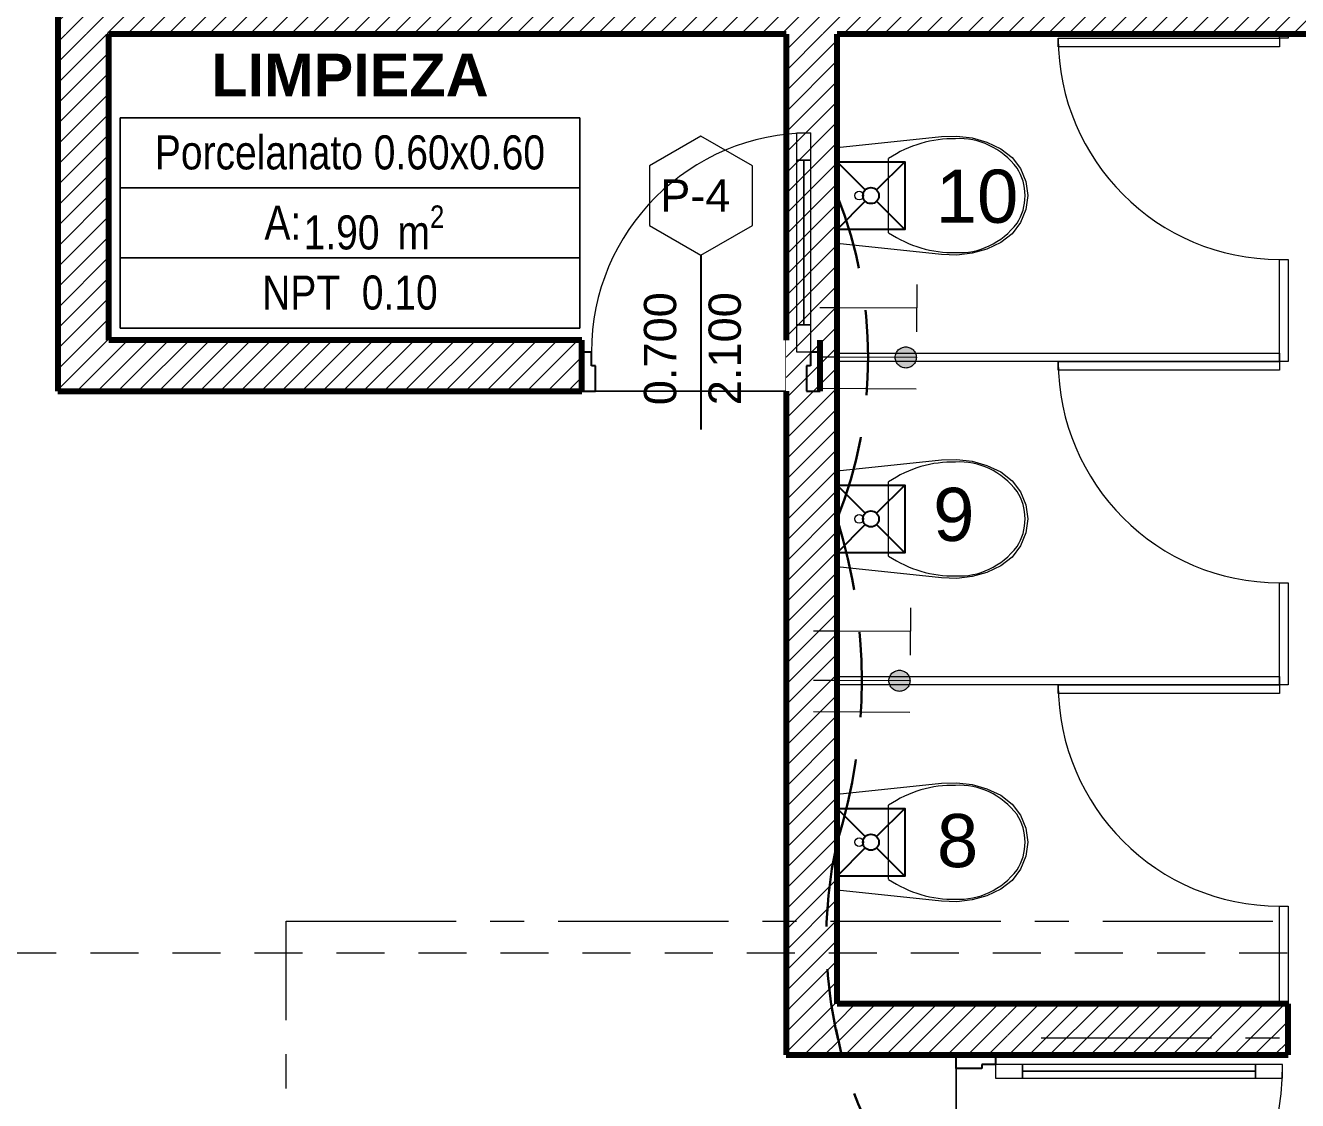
# Model space of a CAD drawing. Header units: inches. Extents: x -19 to 5698, y -728 to 92.
# Drawn here: x 45.585 to 49.323, y 16.966 to 20.125 of the extents above; entities that cross this region are included whole.
import ezdxf

# ---------------------------------------------------------------- set-up
doc = ezdxf.new("R2010")
doc.units = ezdxf.units.IN
doc.header["$MEASUREMENT"] = 0
doc.set_wipeout_variables(frame=1)
for name, pattern in [('HIDDEN', [0.375, 0.25, -0.125]), ('Hidden Line', [0.195611, 0.141111, -0.0545]), ('Punto & Raya', [0.65, 0.5, -0.075, 0, -0.075]), ('RAYITAS', [0.375, 0.25, -0.125]), ('Wipeout_Contour', [1, 0, -1])]:
    doc.linetypes.add(name, pattern=pattern)
for name, color, linetype, lineweight in [('00 conduct tomacorr', 120, 'HIDDEN', 30), ('00 IE LUZ EMERGENCIA', 253, 'Continuous', 0), ('T-TECHO-E', 150, 'Continuous', 20), ('TOMACORRIENTE', 22, 'RAYITAS', 9)]:
    doc.layers.add(name, color=color, linetype=linetype, lineweight=lineweight)
for name, color, linetype in [('02 _ ARQ _ ALB _ Ejes Generales', 251, 'Continuous'), ('02 _ ARQ _ ZON _ Espacio.3D', 7, 'Continuous'), ('08 _ STR _ EXT _ 09 Vigas', 251, 'Continuous'), ('08 _ STR _ EXT _ 10 Vereda Exterior', 7, 'Continuous'), ('Estructura - 04 MURO', 7, 'Continuous'), ('Fluxometro E. Baño', 140, 'Continuous'), ('Fluxometro E. Mingitorio', 117, 'Continuous'), ('Interior - Sanitarios', 7, 'Continuous'), ('Marcador - Secciones', 7, 'Continuous')]:
    doc.layers.add(name, color=color, linetype=linetype)
doc.styles.add('Annotative', font='arial.ttf')
doc.styles.add('Estilo_Generado_4', font='swisse.ttf')
doc.styles.add('Estilo_Generado_8', font='arialbd.ttf')
doc.styles.add('Estilo_Generado_9', font='ARIALN.TTF')
pattern_1 = [(45, (0, 0), (-0.030052038, 0.030052038), [])]

# ---------------------------------------------------------------- blocks, each defined once
blk = doc.blocks.new('Flux E Baño')
at = {"layer": 'Fluxometro E. Baño'}
for p, q in [((-0.075, 0.15), (-0.0126, 0.0876)), ((0.075, 0.15), (0.0126, 0.0876)), ((-0.0126, 0.0624), (-0.075, 0)), ((0.0126, 0.0624), (0.075, 0))]:
    blk.add_line(p, q, dxfattribs=at)
blk.add_lwpolyline([(-0.075, 0.15), (0.075, 0.15), (0.075, 0), (-0.075, 0)], close=True, dxfattribs=at)
at = {"layer": 'Fluxometro E. Baño', "color": 242, "true_color": 0xcd2027}
blk.add_circle((0, 0.075), 0.0178, dxfattribs=at)
blk = doc.blocks.new('a')
at = {"layer": 'TOMACORRIENTE', "ltscale": 0.05}
h = blk.add_hatch(color=4, dxfattribs=at)
edge = h.paths.add_edge_path()
edge.add_arc((0, 0.0752), 0.0211, 0, 360)
at = {"layer": 'TOMACORRIENTE', "color": 4}
for p, q in [((-0.1455, 0.0963), (-0.0515, 0.0963)), ((-0.0985, 0.0963), (-0.0985, -0.0966)), ((0, 0.0963), (0, -0.0963)), ((0.0623, -0.0963), (0.0623, 0.0963))]:
    blk.add_line(p, q, dxfattribs=at)
blk.add_circle((0, 0.0752), 0.0211, dxfattribs=at)
blk = doc.blocks.new('CABLE 3FACE')
at = {"layer": 'T-TECHO-E', "rotation": 59.94170052614085}
blk.add_blockref('a', (0, 0), dxfattribs=at)

msp = doc.modelspace()

# ---------------------------------------------------------------- hatches: boundary and pattern name
at = {"layer": '08 _ STR _ EXT _ 10 Vereda Exterior', "linetype": 'Continuous', "lineweight": 13}
h = msp.add_hatch(dxfattribs=at)
h.set_pattern_fill('RETÍCULA_100X100_0002', color=251, style=0, pattern_type=2)
h.set_pattern_definition([(360, (3.7574, 18.3027), (0, 2.53199), []), (90, (3.7574, 18.3027), (-3.6, 0), [])])
h.paths.add_polyline_path([(2.17, 3.6213), (4.2913, 1.5), (9.32, 1.5), (9.32, 6.5), (40.52, 6.5), (40.52, 1.5), (52.92, 1.5), (52.92, 19.0859), (51.57, 19.0859), (51.57, 7.2), (9.07, 7.2), (9.07, 7.85), (6.5201, 7.85, -0.414214), (6.2701, 8.1), (6.2701, 8.85, -0.414213), (6.5201, 9.1), (9.07, 9.1), (9.07, 12), (6.5201, 12, -0.414214), (6.2701, 12.25), (6.2701, 13, -0.414213), (6.5201, 13.25), (9.07, 13.25), (9.07, 16.15), (6.5201, 16.15, -0.414214), (6.2701, 16.4), (6.2701, 17.15, -0.414213), (6.5201, 17.4), (8.77, 17.4), (8.7706, 21.0499), (2.17, 21.0499)])

# ---------------------------------------------------------------- linework, layer by layer
at = {"layer": '02 _ ARQ _ ZON _ Espacio.3D', "color": 251, "linetype": 'Continuous', "lineweight": 13}
for p, q in [((47.2136, 19.8534), (45.8633, 19.8534)), ((45.8633, 19.8534), (45.8633, 19.2358)), ((45.8633, 19.8534), (47.2136, 19.8534)), ((45.8633, 19.6476), (45.8633, 19.8534)), ((47.2136, 19.2358), (47.2136, 19.8534)), ((47.2136, 19.8534), (47.2136, 19.6476)), ((47.2136, 19.6476), (45.8633, 19.6476)), ((45.8633, 19.6476), (47.2136, 19.6476)), ((45.8633, 19.4417), (45.8633, 19.6476)), ((47.2136, 19.6476), (47.2136, 19.4417)), ((47.2136, 19.4417), (45.8633, 19.4417)), ((45.8633, 19.4417), (47.2136, 19.4417)), ((45.8633, 19.2358), (45.8633, 19.4417)), ((47.2136, 19.4417), (47.2136, 19.2358)), ((45.8633, 19.2358), (47.2136, 19.2358)), ((47.2136, 19.2358), (45.8633, 19.2358))]:
    msp.add_line(p, q, dxfattribs=at)
at = {"layer": '02 _ ARQ _ ZON _ Espacio.3D', "color": 254, "linetype": 'Continuous', "lineweight": 0, "flags": 128}
msp.add_lwpolyline([(37.77, 7.45), (43.67, 7.45), (43.67, 7.7), (44.07, 7.7), (44.07, 8.1), (44.32, 8.1), (44.32, 16.1), (44.07, 16.1), (44.07, 16.9), (43.47, 16.9), (43.47, 17.4), (44.57, 17.4), (44.57, 16.25), (45.7699, 16.25), (45.7699, 15.5372), (47.42, 15.5372), (47.42, 15.1937), (48.32, 15.1937), (48.32, 15.5372), (48.32, 17.1), (47.82, 17.1), (47.82, 19.05), (45.6803, 19.05), (45.6803, 20.35)], dxfattribs=at)
at = {"layer": '02 _ ARQ _ ZON _ Espacio.3D', "color": 9, "linetype": 'Continuous', "lineweight": 5, "flags": 128}
for points in [[(45.8303, 20.1), (45.8303, 19.2), (47.12, 19.2), (47.12, 19.05), (47.82, 19.05), (47.82, 20.1)], [(47.97, 20.1), (47.97, 17.2499), (49.295, 17.2499), (49.295, 17.0999), (48.32, 17.0999), (48.32, 16.1999), (51.32, 16.1999), (51.32, 16.4), (51.07, 16.4), (51.07, 16.9), (50.57, 16.9), (50.57, 17.4), (51.32, 17.4), (51.32, 20.1)]]:
    msp.add_lwpolyline(points, close=True, dxfattribs=at)
at = {"layer": 'Estructura - 04 MURO', "color": 152, "linetype": 'Continuous', "lineweight": 25}
msp.add_line((47.5699, 19.45), (47.5699, 18.9375), dxfattribs=at)
at = {"layer": 'Estructura - 04 MURO', "color": 165, "linetype": 'Continuous', "lineweight": 25}
for p, q in [((47.2479, 19.125), (47.2479, 19.165)), ((47.2599, 19.125), (47.2479, 19.125)), ((47.2599, 19.05), (47.2599, 19.125)), ((48.395, 17.0599), (48.32, 17.0599)), ((48.435, 17.0719), (48.395, 17.0719)), ((48.395, 17.0719), (48.395, 17.0599))]:
    msp.add_line(p, q, dxfattribs=at)
at = {"layer": 'Estructura - 04 MURO', "color": 165, "linetype": 'Continuous', "lineweight": 15}
for p, q in [((48.515, 17.0719), (48.435, 17.0719)), ((48.435, 17.0719), (48.435, 17.0319)), ((48.515, 17.0319), (48.515, 17.0719)), ((49.199, 17.0519), (48.515, 17.0519)), ((49.279, 17.0719), (49.199, 17.0719)), ((49.199, 17.0719), (49.199, 17.0319)), ((49.279, 17.0319), (49.279, 17.0719)), ((48.435, 17.0319), (48.515, 17.0319)), ((49.199, 17.0319), (49.279, 17.0319))]:
    msp.add_line(p, q, dxfattribs=at)
at = {"layer": 'Estructura - 04 MURO', "color": 251, "linetype": 'Continuous', "lineweight": 13, "flags": 128}
msp.add_lwpolyline([(47.5699, 19.8), (47.4184, 19.7125), (47.4184, 19.5375), (47.5699, 19.45), (47.7215, 19.5375), (47.7215, 19.7125)], close=True, dxfattribs=at)
at = {"layer": 'Estructura - 04 MURO', "color": 165, "linetype": 'Continuous', "lineweight": 15, "flags": 128}
for points in [[(49.199, 17.0719), (48.515, 17.0719), (48.515, 17.0519), (49.199, 17.0519)], [(49.199, 17.0519), (48.515, 17.0519), (48.515, 17.0319), (49.199, 17.0319)]]:
    msp.add_lwpolyline(points, close=True, dxfattribs=at)
at = {"layer": 'Estructura - 04 MURO', "color": 165, "linetype": 'Continuous', "lineweight": 15}
msp.add_arc((48.435, 17.0719), 0.844, 270.0004, 0.0004, dxfattribs=at)
at = {"layer": 'Interior - Sanitarios', "color": 251, "linetype": 'Continuous', "lineweight": 13}
for p, q in [((48.1214, 19.6249), (48.1214, 19.7339)), ((48.1214, 19.516), (48.1214, 19.6249)), ((48.1214, 18.6749), (48.1214, 18.7839)), ((48.1214, 18.566), (48.1214, 18.6749)), ((48.1214, 17.7249), (48.1214, 17.8339)), ((48.1214, 17.616), (48.1214, 17.7249))]:
    msp.add_line(p, q, dxfattribs=at)
at = {"layer": 'Interior - Sanitarios', "color": 175, "linetype": 'Continuous', "lineweight": 13}
for p, q in [((49.27, 19.1499), (49.27, 19.4374)), ((49.27, 19.4374), (49.295, 19.4374)), ((49.295, 19.4374), (49.295, 19.1499)), ((49.27, 19.1374), (49.27, 19.1499)), ((49.295, 19.1499), (49.295, 19.1374)), ((49.295, 19.1374), (49.27, 19.1374)), ((49.27, 18.1999), (49.27, 18.4874)), ((49.27, 18.4874), (49.295, 18.4874)), ((49.295, 18.4874), (49.295, 18.1999)), ((49.27, 18.1874), (49.27, 18.1999)), ((49.295, 18.1874), (49.27, 18.1874)), ((49.295, 18.1999), (49.295, 18.1874))]:
    msp.add_line(p, q, dxfattribs=at)
at = {"layer": 'Interior - Sanitarios', "color": 7, "linetype": 'Continuous', "lineweight": 13, "flags": 128}
for points in [[(49.27, 20.0624), (48.62, 20.0624), (48.62, 20.0874), (49.27, 20.0874)], [(49.27, 19.1124), (48.62, 19.1124), (48.62, 19.1374), (49.27, 19.1374)], [(49.27, 18.1624), (48.62, 18.1624), (48.62, 18.1874), (49.27, 18.1874)]]:
    msp.add_lwpolyline(points, close=True, dxfattribs=at)
at = {"layer": 'Interior - Sanitarios', "color": 175, "linetype": 'Continuous', "lineweight": 13, "flags": 128}
for points in [[(49.295, 20.0874), (49.27, 20.0874), (49.27, 20.0999), (49.295, 20.0999)], [(47.97, 19.1374), (47.97, 19.1624), (49.27, 19.1624), (49.27, 19.1374)], [(47.97, 18.1874), (47.97, 18.2124), (49.27, 18.2124), (49.27, 18.1874)], [(49.295, 17.2499), (49.27, 17.2499), (49.27, 17.5374), (49.295, 17.5374)]]:
    msp.add_lwpolyline(points, close=True, dxfattribs=at)
at = {"layer": 'Interior - Sanitarios', "color": 251, "linetype": 'Continuous', "lineweight": 13, "flags": 128}
for points in [[(48.3667, 19.7944), (48.4102, 19.7819), (48.4513, 19.7629), (48.4839, 19.7373), (48.5088, 19.7043), (48.5245, 19.666), (48.53, 19.6249), (48.5245, 19.5839), (48.5088, 19.5456), (48.4839, 19.5125), (48.4513, 19.4869), (48.4102, 19.4679), (48.3667, 19.4555), (48.3218, 19.45), (48.2766, 19.4516), (47.97, 19.484), (47.97, 19.7659), (48.2766, 19.7983), (48.3218, 19.7998)], [(48.3667, 18.8444), (48.4102, 18.8319), (48.4513, 18.8129), (48.4839, 18.7873), (48.5088, 18.7543), (48.5245, 18.716), (48.53, 18.6749), (48.5245, 18.6339), (48.5088, 18.5956), (48.4839, 18.5625), (48.4513, 18.5369), (48.4102, 18.5179), (48.3667, 18.5055), (48.3218, 18.5), (48.2766, 18.5016), (47.97, 18.534), (47.97, 18.8159), (48.2766, 18.8483), (48.3218, 18.8498)], [(48.3667, 17.8944), (48.4102, 17.8819), (48.4513, 17.8629), (48.4839, 17.8373), (48.5088, 17.8043), (48.5245, 17.766), (48.53, 17.7249), (48.5245, 17.6839), (48.5088, 17.6456), (48.4839, 17.6125), (48.4513, 17.5869), (48.4102, 17.5679), (48.3667, 17.5555), (48.3218, 17.55), (48.2766, 17.5516), (47.97, 17.584), (47.97, 17.8659), (48.2766, 17.8983), (48.3218, 17.8998)]]:
    msp.add_lwpolyline(points, close=True, dxfattribs=at)
at = {"layer": 'Interior - Sanitarios', "color": 251, "linetype": 'Continuous', "lineweight": 13}
for centre in [(48.035, 19.6249), (48.035, 18.6749), (48.035, 17.7249)]:
    msp.add_circle(centre, 0.0127, dxfattribs=at)
at = {"layer": 'Interior - Sanitarios', "color": 7, "linetype": 'Continuous', "lineweight": 13}
for centre in [(49.27, 20.0874), (49.27, 19.1374), (49.27, 18.1874)]:
    msp.add_arc(centre, 0.65, 180, 270, dxfattribs=at)
at = {"layer": 'Interior - Sanitarios', "color": 251, "linetype": 'Continuous', "lineweight": 13}
for centre, major_axis, start_param, end_param in [((48.3094, 19.3668), (0, 0.4253), 6.259569, 6.81259), ((48.3307, 19.5355), (0, 0.2569), 5.438328, 6.338917), ((48.4011, 19.6241), (0, 0.1385), 4.71825, 5.344893), ((48.4011, 19.6257), (0, 0.1385), 4.079884, 4.706528), ((48.3094, 19.883), (0, 0.4253), 2.61219, 3.165211), ((48.3307, 19.7144), (0, 0.2569), 3.085865, 3.986454), ((48.3094, 18.4168), (0, 0.4253), 6.259569, 6.81259), ((48.3307, 18.5855), (0, 0.2569), 5.438328, 6.338917), ((48.4011, 18.6741), (0, 0.1385), 4.71825, 5.344893), ((48.4011, 18.6757), (0, 0.1385), 4.079884, 4.706528), ((48.3307, 18.7644), (0, 0.2569), 3.085865, 3.986454), ((48.3094, 18.933), (0, 0.4253), 2.61219, 3.165211), ((48.3094, 17.4668), (0, 0.4253), 6.259569, 6.81259), ((48.3307, 17.6355), (0, 0.2569), 5.438328, 6.338917), ((48.4011, 17.7241), (0, 0.1385), 4.71825, 5.344893), ((48.4011, 17.7257), (0, 0.1385), 4.079884, 4.706528), ((48.3094, 17.983), (0, 0.4253), 2.61219, 3.165211), ((48.3307, 17.8144), (0, 0.2569), 3.085865, 3.986454)]:
    msp.add_ellipse(centre, major_axis=major_axis, ratio=0.875546, start_param=start_param, end_param=end_param, dxfattribs=at)
at = {"layer": 'Marcador - Secciones', "color": 251, "linetype": 'Punto & Raya', "lineweight": 13, "true_color": 0x636466}
msp.add_line((46.3506, 10.0018), (46.3506, 17.4928), dxfattribs=at)

# ---------------------------------------------------------------- texts
at = {"layer": '00 IE LUZ EMERGENCIA', "style": 'Annotative'}
for tag, p in [('10', (48.2597, 19.5451)), ('9', (48.2522, 18.6102)), ('8', (48.2633, 17.6517))]:
    msp.add_attdef(tag, p, '', height=0.1562, dxfattribs=at)
at = {"layer": '02 _ ARQ _ ZON _ Espacio.3D', "color": 251, "lineweight": 25, "attachment_point": 2}
for s, insert, char_height, style in [('\\A1;{\\pqc;\\pt0;\\fArial|b1|i0|c0|p34;LIMPIEZA}', (46.5384, 20.0419), 0.125, 'Estilo_Generado_8'), ('\\A1;{\\pqc;\\pt0;\\fArial|b1|i0|c0|p34;}', (46.9367, 20.0704), 0.125, 'Estilo_Generado_8'), ('\\A1;{\\pqc;\\pt0;\\fArial Narrow|b0|i0|c0|p34;}', (45.9615, 19.8328), 0.1, 'Estilo_Generado_9'), ('\\A1;{\\pqc;\\pt0;\\fArial Narrow|b0|i0|c0|p34;Porcelanato 0.60x0.60}', (46.5384, 19.802), 0.1, 'Estilo_Generado_9'), ('\\A1;{\\pqc;\\pt0;\\fArial Narrow|b0|i0|c0|p34;A: }', (46.3413, 19.5957), 0.1, 'Estilo_Generado_9'), ('\\A1;{\\pqc;\\pt0,0.3;\\fArial Narrow|b0|i0|c0|p34;1.90\\fArial Narrow|b0|i0|c0|p34;\\A1{\\H.66x;\\S^  ;}\\fArial Narrow|b0|i0|c0|p34; m\\fArial Narrow|b0|i0|c0|p34;\\A1{\\H.66x;\\S2^  ;}}', (46.609, 19.5961), 0.1, 'Estilo_Generado_9'), ('\\A1;{\\pqc;\\pt0;\\fArial Narrow|b0|i0|c0|p34;}', (46.2787, 19.4211), 0.1, 'Estilo_Generado_9'), ('\\A1;{\\pqc;\\pt0;\\fArial Narrow|b0|i0|c0|p34;NPT  0.10}', (46.5384, 19.3902), 0.1, 'Estilo_Generado_9')]:
    msp.add_mtext(s, dxfattribs=dict(at, insert=insert, char_height=char_height, style=style))
at = {"layer": 'Estructura - 04 MURO', "color": 251, "lineweight": 25, "insert": (47.4501, 19.5775), "char_height": 0.095, "attachment_point": 7, "style": 'Estilo_Generado_4'}
msp.add_mtext('\\A1;{\\pql;\\pt0;\\fSwis721 Ex BT|b0|i0|c0|p34;P-4\\fSwis721 Ex BT|b0|i0|c0|p34;\\fSwis721 Ex BT|b0|i0|c0|p34;\\fSwis721 Ex BT|b0|i0|c0|p34;}', dxfattribs=at)
at = {"layer": 'Estructura - 04 MURO', "color": 251, "lineweight": 25, "char_height": 0.095, "attachment_point": 7, "rotation": 90, "style": 'Estilo_Generado_4'}
for s, insert in [('\\A1;{\\pql;\\pt0;\\fSwis721 Ex BT|b0|i0|c0|p34;0.700\\fSwis721 Ex BT|b0|i0|c0|p34;\\A1{\\H.66x;\\S^  ;}\\fSwis721 Ex BT|b0|i0|c0|p34;\\fSwis721 Ex BT|b0|i0|c0|p34;}', (47.5249, 19.0091)), ('\\A1;{\\pql;\\pt0;\\fSwis721 Ex BT|b0|i0|c0|p34;2.100\\fSwis721 Ex BT|b0|i0|c0|p34;\\A1{\\H.66x;\\S^  ;}\\fSwis721 Ex BT|b0|i0|c0|p34;\\fSwis721 Ex BT|b0|i0|c0|p34;}', (47.7149, 19.0091))]:
    msp.add_mtext(s, dxfattribs=dict(at, insert=insert))

# ---------------------------------------------------------------- next in the draw order: wipeouts: each hides what was drawn before it
at = {"color": 254, "linetype": 'Wipeout_Contour', "lineweight": 0, "ltscale": 148.168422}
msp.add_wipeout([(45.8303, 19.2), (45.6803, 19.05), (45.8303, 19.05)], dxfattribs=at).dxf.layer = 'Estructura - 04 MURO'
at = {"color": 254, "linetype": 'Wipeout_Contour', "lineweight": 0, "ltscale": 152.057372}
msp.add_wipeout([(47.97, 17.25), (47.82, 17.1), (47.97, 17.1)], dxfattribs=at).dxf.layer = 'Estructura - 04 MURO'
at = {"color": 254, "linetype": 'Wipeout_Contour', "lineweight": 0, "ltscale": 207.252359}
msp.add_wipeout([(48.47, 17.1), (49.295, 17.0999), (49.295, 17.2499), (48.47, 17.25)], dxfattribs=at).dxf.layer = 'Estructura - 04 MURO'

# ---------------------------------------------------------------- next in the draw order: hatches: boundary and pattern name
at = {"layer": 'Estructura - 04 MURO', "linetype": 'Continuous', "lineweight": 5}
h = msp.add_hatch(dxfattribs=at)
h.set_pattern_fill('LADRILLO_COMÚN_0002', color=250, style=0, pattern_type=2)
h.set_pattern_definition(pattern_1)
h.paths.add_polyline_path([(45.8303, 19.2), (45.6803, 19.05), (45.8303, 19.05)])
h = msp.add_hatch(dxfattribs=at)
h.set_pattern_fill('LADRILLO_COMÚN_0002', color=250, style=0, pattern_type=2)
h.set_pattern_definition(pattern_1)
h.paths.add_polyline_path([(47.97, 17.25), (47.82, 17.1), (47.97, 17.1)])
h = msp.add_hatch(dxfattribs=at)
h.set_pattern_fill('LADRILLO_COMÚN_0002', color=250, style=0, pattern_type=2)
h.set_pattern_definition(pattern_1)
h.paths.add_polyline_path([(48.47, 17.1), (49.295, 17.0999), (49.295, 17.2499), (48.47, 17.25)])

# ---------------------------------------------------------------- next in the draw order: linework, layer by layer
at = {"layer": '02 _ ARQ _ ALB _ Ejes Generales', "color": 251, "linetype": 'Punto & Raya', "lineweight": 13, "true_color": 0x636466}
msp.add_line((48.57, 17.15), (54.57, 17.15), dxfattribs=at)
at = {"layer": 'Estructura - 04 MURO', "color": 7, "linetype": 'Continuous', "lineweight": 80, "flags": 128}
for points in [[(49.295, 17.0999), (49.295, 17.2499)], [(48.47, 17.1), (49.295, 17.0999)]]:
    msp.add_lwpolyline(points, dxfattribs=at)

# ---------------------------------------------------------------- next in the draw order: wipeouts: each hides what was drawn before it
at = {"color": 254, "linetype": 'Wipeout_Contour', "lineweight": 0, "ltscale": 199.19448}
msp.add_wipeout([(45.8303, 19.2), (45.8303, 20.1), (45.6803, 20.1), (45.6803, 19.2)], dxfattribs=at).dxf.layer = 'Estructura - 04 MURO'
at = {"color": 254, "linetype": 'Wipeout_Contour', "lineweight": 0, "ltscale": 205.686737}
msp.add_wipeout([(47.97, 17.25), (47.97, 20.1), (47.82, 20.1), (47.82, 17.25)], dxfattribs=at).dxf.layer = 'Estructura - 04 MURO'

# ---------------------------------------------------------------- next in the draw order: hatches: boundary and pattern name
at = {"layer": 'Estructura - 04 MURO', "linetype": 'Continuous', "lineweight": 5}
h = msp.add_hatch(dxfattribs=at)
h.set_pattern_fill('LADRILLO_COMÚN_0002', color=250, style=0, pattern_type=2)
h.set_pattern_definition(pattern_1)
h.paths.add_polyline_path([(45.8303, 19.2), (45.8303, 20.1), (45.6803, 20.1), (45.6803, 19.2)])
h = msp.add_hatch(dxfattribs=at)
h.set_pattern_fill('LADRILLO_COMÚN_0002', color=250, style=0, pattern_type=2)
h.set_pattern_definition(pattern_1)
h.paths.add_polyline_path([(47.97, 17.25), (47.97, 20.1), (47.82, 20.1), (47.82, 17.25)])

# ---------------------------------------------------------------- next in the draw order: linework, layer by layer
at = {"layer": '00 conduct tomacorr'}
for centre, radius, start, end in [((46.7781, 19.15), 1.283, 338.2721, 21.727), ((46.4506, 18.1999), 1.5919, 342.6394, 17.3606)]:
    msp.add_arc(centre, radius, start, end, dxfattribs=at)
at = {"layer": '08 _ STR _ EXT _ 09 Vigas', "color": 251, "linetype": 'Hidden Line', "lineweight": 13, "true_color": 0x636466}
msp.add_line((44.57, 17.4), (51.07, 17.4), dxfattribs=at)
at = {"layer": 'Estructura - 04 MURO', "color": 165, "linetype": 'Continuous', "lineweight": 15}
for p, q in [((47.8519, 19.729), (47.8519, 19.809)), ((47.8519, 19.809), (47.8919, 19.809)), ((47.8919, 19.809), (47.8919, 19.729)), ((47.8919, 19.729), (47.8519, 19.729)), ((47.8719, 19.729), (47.8719, 19.245)), ((47.8519, 19.165), (47.8519, 19.245)), ((47.8519, 19.245), (47.8919, 19.245)), ((47.8919, 19.245), (47.8919, 19.165)), ((47.8919, 19.165), (47.8519, 19.165))]:
    msp.add_line(p, q, dxfattribs=at)
at = {"layer": 'Estructura - 04 MURO', "color": 7, "linetype": 'Continuous', "lineweight": 80}
for p, q in [((47.9199, 19.165), (47.9199, 19.2)), ((47.9199, 19.165), (47.9199, 19.2)), ((47.9199, 19.05), (47.9199, 19.165)), ((47.9199, 19.05), (47.9199, 19.165)), ((47.9199, 19.05), (47.9199, 19.165))]:
    msp.add_line(p, q, dxfattribs=at)
at = {"layer": 'Estructura - 04 MURO', "color": 165, "linetype": 'Continuous', "lineweight": 25}
for p, q in [((47.9199, 19.165), (47.8919, 19.165)), ((47.8919, 19.165), (47.8919, 19.125)), ((47.9199, 19.05), (47.9199, 19.165)), ((47.8919, 19.125), (47.8799, 19.125)), ((47.8799, 19.125), (47.8799, 19.05)), ((47.8799, 19.05), (47.9199, 19.05))]:
    msp.add_line(p, q, dxfattribs=at)
at = {"layer": 'Estructura - 04 MURO', "color": 7, "linetype": 'Continuous', "lineweight": 80, "flags": 128}
msp.add_lwpolyline([(47.82, 20.1), (47.82, 19.2)], dxfattribs=at)
at = {"layer": 'Estructura - 04 MURO', "color": 165, "linetype": 'Continuous', "lineweight": 15, "flags": 128}
for points in [[(47.8719, 19.729), (47.8719, 19.245), (47.8519, 19.245), (47.8519, 19.729)], [(47.8919, 19.729), (47.8919, 19.245), (47.8719, 19.245), (47.8719, 19.729)]]:
    msp.add_lwpolyline(points, close=True, dxfattribs=at)
at = {"layer": 'Estructura - 04 MURO', "color": 165, "linetype": 'Continuous', "lineweight": 15}
msp.add_arc((47.8919, 19.165), 0.644, 90, 180, dxfattribs=at)
at = {"layer": 'Marcador - Secciones', "color": 251, "linetype": 'Punto & Raya', "lineweight": 13, "true_color": 0x636466}
msp.add_line((46.3506, 17.4928), (56.7072, 17.4928), dxfattribs=at)

# ---------------------------------------------------------------- next in the draw order: block references
at = {"layer": '00 conduct tomacorr', "xscale": 1.47256122672843, "yscale": 1.47256122672843, "zscale": 1.47256122672843, "rotation": 209.7894777823319}
for p in [(48.0611, 19.15), (48.0425, 18.1999)]:
    msp.add_blockref('CABLE 3FACE', p, dxfattribs=at)
at = {"layer": 'Fluxometro E. Mingitorio', "xscale": 1.326124489380591, "yscale": 1.326124489380591, "zscale": 1.326124489380591}
for p in [(48.0694, 19.5255), (48.0694, 18.5755), (48.0694, 17.6255)]:
    msp.add_blockref('Flux E Baño', p, dxfattribs=at)

# ---------------------------------------------------------------- next in the draw order: wipeouts: each hides what was drawn before it
at = {"color": 254, "linetype": 'Wipeout_Contour', "lineweight": 0, "ltscale": 149.396167}
msp.add_wipeout([(45.6803, 19.2), (45.6803, 19.05), (45.8303, 19.2)], dxfattribs=at).dxf.layer = 'Estructura - 04 MURO'
at = {"color": 254, "linetype": 'Wipeout_Contour', "lineweight": 0, "ltscale": 153.245629}
msp.add_wipeout([(47.82, 17.1), (47.97, 17.25), (47.82, 17.25)], dxfattribs=at).dxf.layer = 'Estructura - 04 MURO'

# ---------------------------------------------------------------- next in the draw order: hatches: boundary and pattern name
at = {"layer": 'Estructura - 04 MURO', "linetype": 'Continuous', "lineweight": 5}
h = msp.add_hatch(dxfattribs=at)
h.set_pattern_fill('LADRILLO_COMÚN_0002', color=250, style=0, pattern_type=2)
h.set_pattern_definition(pattern_1)
h.paths.add_polyline_path([(45.6803, 19.2), (45.6803, 19.05), (45.8303, 19.2)])
h = msp.add_hatch(dxfattribs=at)
h.set_pattern_fill('LADRILLO_COMÚN_0002', color=250, style=0, pattern_type=2)
h.set_pattern_definition(pattern_1)
h.paths.add_polyline_path([(47.82, 17.1), (47.97, 17.25), (47.82, 17.25)])

# ---------------------------------------------------------------- next in the draw order: linework, layer by layer
at = {"layer": 'Estructura - 04 MURO', "color": 7, "linetype": 'Continuous', "lineweight": 80, "flags": 128}
for points in [[(45.6803, 20.1), (45.6803, 19.05)], [(45.8303, 19.2), (45.8303, 20.1)], [(47.97, 17.25), (47.97, 20.1)], [(45.6803, 19.05), (45.8303, 19.05)], [(47.82, 19.05), (47.82, 17.1)], [(47.82, 17.1), (47.97, 17.1)]]:
    msp.add_lwpolyline(points, dxfattribs=at)

# ---------------------------------------------------------------- next in the draw order: wipeouts: each hides what was drawn before it
at = {"color": 254, "linetype": 'Wipeout_Contour', "lineweight": 0, "ltscale": 150.217915}
msp.add_wipeout([(45.8303, 20.1), (45.6803, 20.35), (45.6803, 20.1)], dxfattribs=at).dxf.layer = 'Estructura - 04 MURO'
at = {"color": 254, "linetype": 'Wipeout_Contour', "lineweight": 0, "ltscale": 201.212615}
msp.add_wipeout([(47.2199, 19.2), (45.8303, 19.2), (45.8303, 19.05), (47.2199, 19.05)], dxfattribs=at).dxf.layer = 'Estructura - 04 MURO'
at = {"color": 254, "linetype": 'Wipeout_Contour', "lineweight": 0, "ltscale": 204.473865}
msp.add_wipeout([(48.32, 17.25), (47.97, 17.25), (47.97, 17.1), (48.32, 17.1)], dxfattribs=at).dxf.layer = 'Estructura - 04 MURO'

# ---------------------------------------------------------------- next in the draw order: hatches: boundary and pattern name
at = {"layer": 'Estructura - 04 MURO', "linetype": 'Continuous', "lineweight": 5}
h = msp.add_hatch(dxfattribs=at)
h.set_pattern_fill('LADRILLO_COMÚN_0002', color=250, style=0, pattern_type=2)
h.set_pattern_definition(pattern_1)
h.paths.add_polyline_path([(45.8303, 20.1), (45.6803, 20.35), (45.6803, 20.1)])
h = msp.add_hatch(dxfattribs=at)
h.set_pattern_fill('LADRILLO_COMÚN_0002', color=250, style=0, pattern_type=2)
h.set_pattern_definition(pattern_1)
h.paths.add_polyline_path([(47.2199, 19.2), (45.8303, 19.2), (45.8303, 19.05), (47.2199, 19.05)])
h = msp.add_hatch(dxfattribs=at)
h.set_pattern_fill('LADRILLO_COMÚN_0002', color=250, style=0, pattern_type=2)
h.set_pattern_definition(pattern_1)
h.paths.add_polyline_path([(48.32, 17.25), (47.97, 17.25), (47.97, 17.1), (48.32, 17.1)])

# ---------------------------------------------------------------- next in the draw order: linework, layer by layer
at = {"layer": 'Estructura - 04 MURO', "color": 7, "linetype": 'Continuous', "lineweight": 80}
for p, q in [((47.2199, 19.165), (47.2199, 19.2)), ((47.2199, 19.165), (47.2199, 19.2)), ((47.2199, 19.05), (47.2199, 19.165)), ((47.2199, 19.05), (47.2199, 19.165)), ((47.2199, 19.05), (47.2199, 19.165))]:
    msp.add_line(p, q, dxfattribs=at)
at = {"layer": 'Estructura - 04 MURO', "color": 165, "linetype": 'Continuous', "lineweight": 25}
for p, q in [((47.2479, 19.165), (47.2199, 19.165)), ((47.2199, 19.165), (47.2199, 19.05)), ((47.2199, 19.05), (47.2599, 19.05))]:
    msp.add_line(p, q, dxfattribs=at)
at = {"layer": 'Estructura - 04 MURO', "color": 7, "linetype": 'Continuous', "lineweight": 80, "flags": 128}
for points in [[(47.2199, 19.2), (45.8303, 19.2)], [(45.8303, 19.05), (47.2199, 19.05)], [(49.295, 17.2499), (47.97, 17.25)], [(47.97, 17.1), (48.32, 17.1)]]:
    msp.add_lwpolyline(points, dxfattribs=at)

# ---------------------------------------------------------------- next in the draw order: wipeouts: each hides what was drawn before it
at = {"color": 254, "linetype": 'Wipeout_Contour', "lineweight": 0, "ltscale": 210.020006}
msp.add_wipeout([(45.8303, 20.1), (51.07, 20.1), (51.07, 20.35), (45.8303, 20.35)], dxfattribs=at).dxf.layer = 'Estructura - 04 MURO'
at = {"color": 254, "linetype": 'Wipeout_Contour', "lineweight": 0, "ltscale": 205.417105}
msp.add_wipeout([(48.47, 17.25), (48.32, 17.25), (48.32, 17.1), (48.47, 17.1)], dxfattribs=at).dxf.layer = 'Estructura - 04 MURO'

# ---------------------------------------------------------------- next in the draw order: hatches: boundary and pattern name
at = {"layer": 'Estructura - 04 MURO', "linetype": 'Continuous', "lineweight": 5}
h = msp.add_hatch(dxfattribs=at)
h.set_pattern_fill('LADRILLO_COMÚN_0002', color=250, style=0, pattern_type=2)
h.set_pattern_definition(pattern_1)
h.paths.add_polyline_path([(45.8303, 20.1), (51.07, 20.1), (51.07, 20.35), (45.8303, 20.35)])
h = msp.add_hatch(dxfattribs=at)
h.set_pattern_fill('LADRILLO_COMÚN_0002', color=250, style=0, pattern_type=2)
h.set_pattern_definition(pattern_1)
h.paths.add_polyline_path([(48.47, 17.25), (48.32, 17.25), (48.32, 17.1), (48.47, 17.1)])

# ---------------------------------------------------------------- next in the draw order: linework, layer by layer
at = {"layer": 'Estructura - 04 MURO', "color": 7, "linetype": 'Continuous', "lineweight": 80}
msp.add_line((48.47, 17.25), (48.32, 17.25), dxfattribs=at)
at = {"layer": 'Estructura - 04 MURO', "color": 7, "linetype": 'Continuous', "lineweight": 80, "flags": 128}
msp.add_lwpolyline([(47.97, 20.1), (51.07, 20.1)], dxfattribs=at)

# ---------------------------------------------------------------- next in the draw order: wipeouts: each hides what was drawn before it
at = {"color": 254, "linetype": 'Wipeout_Contour', "lineweight": 0, "ltscale": 149.945834}
msp.add_wipeout([(45.8303, 20.35), (45.6803, 20.35), (45.8303, 20.1)], dxfattribs=at).dxf.layer = 'Estructura - 04 MURO'
at = {"color": 254, "linetype": 'Wipeout_Contour', "lineweight": 0, "ltscale": 205.29916}
msp.add_wipeout([(48.32, 17.0999), (48.47, 17.0999), (48.47, 17.1), (48.32, 17.1)], dxfattribs=at).dxf.layer = 'Estructura - 04 MURO'

# ---------------------------------------------------------------- next in the draw order: hatches: boundary and pattern name
at = {"layer": 'Estructura - 04 MURO', "linetype": 'Continuous', "lineweight": 5}
h = msp.add_hatch(dxfattribs=at)
h.set_pattern_fill('LADRILLO_COMÚN_0002', color=250, style=0, pattern_type=2)
h.set_pattern_definition(pattern_1)
h.paths.add_polyline_path([(45.8303, 20.35), (45.6803, 20.35), (45.8303, 20.1)])
h = msp.add_hatch(dxfattribs=at)
h.set_pattern_fill('LADRILLO_COMÚN_0002', color=250, style=0, pattern_type=2)
h.set_pattern_definition(pattern_1)
h.paths.add_polyline_path([(48.32, 17.0999), (48.47, 17.0999), (48.47, 17.1), (48.32, 17.1)])

# ---------------------------------------------------------------- next in the draw order: linework, layer by layer
at = {"layer": '00 conduct tomacorr'}
msp.add_arc((49.2364, 17.4402), 1.2981, 167.3286, 278.1782, dxfattribs=at)
at = {"layer": 'Estructura - 04 MURO', "color": 7, "linetype": 'Continuous', "lineweight": 80}
for p, q in [((48.32, 17.0999), (48.435, 17.0999)), ((48.32, 17.0999), (48.435, 17.0999)), ((48.32, 17.0999), (48.435, 17.0999)), ((48.435, 17.0999), (48.47, 17.0999)), ((48.435, 17.0999), (48.47, 17.0999))]:
    msp.add_line(p, q, dxfattribs=at)
at = {"layer": 'Estructura - 04 MURO', "color": 165, "linetype": 'Continuous', "lineweight": 25}
for p, q in [((48.32, 17.0999), (48.435, 17.0999)), ((48.32, 17.0599), (48.32, 17.0999)), ((48.435, 17.0999), (48.435, 17.0719))]:
    msp.add_line(p, q, dxfattribs=at)
at = {"layer": 'Estructura - 04 MURO', "color": 7, "linetype": 'Continuous', "lineweight": 80, "flags": 128}
for points in [[(45.6803, 20.35), (45.6803, 20.1)], [(45.8303, 20.1), (47.82, 20.1)], [(48.47, 17.0999), (48.47, 17.1)]]:
    msp.add_lwpolyline(points, dxfattribs=at)

doc.saveas('drawing.dxf')
